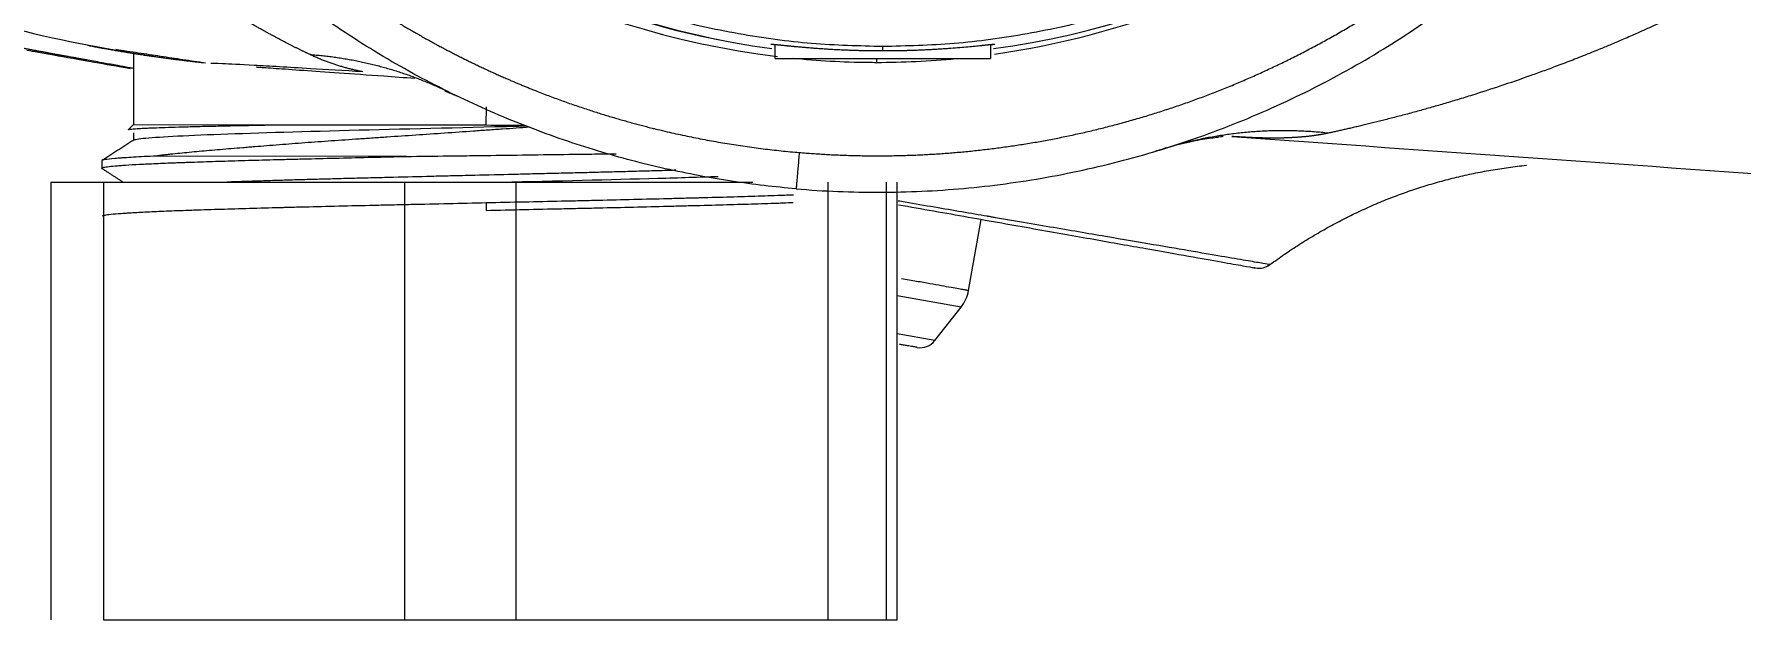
# Model space of a CAD drawing. Header units: millimetres. Extents: x 15137 to 17513, y -10160 to -6800.
# Drawn here: x 16993.61 to 17039.56, y -8850.54 to -8834.75 of the extents above; entities that cross this region are included whole.
import ezdxf

# ---------------------------------------------------------------- set-up
doc = ezdxf.new("R2010")
doc.units = ezdxf.units.MM
doc.styles.add('ARIAL', font='arial.ttf')
doc.dimstyles.get("Standard").update_dxf_attribs({"dimtxt": 15, "dimasz": 15, "dimexe": 0.18, "dimexo": 0.0625, "dimgap": 4, "dimtad": 0, "dimdec": 1, "dimdsep": 46, "dimtxsty": 'ARIAL', "dimcen": 0, "dimclrd": 5, "dimclre": 5, "dimclrt": 5, "dimadec": 0, "dimazin": 0, "dimtfac": 1, "dimtdec": 1, "dimtofl": 0, "dimtmove": 0, "dimatfit": 3, "dimfxl": 1, "dimtolj": 1, "dimtzin": 0, "dimarcsym": 0})

# ---------------------------------------------------------------- blocks, each defined once
blk = doc.blocks.new('*D74')
at = {"color": 5, "lineweight": -2, "transparency": 16777216}
for p, q in [((17098.138, -8779.922), (17098.138, -9016.999)), ((16946.978, -8797.61), (16946.978, -9016.999)), ((16961.978, -9016.819), (16973.665, -9016.819)), ((17083.138, -9016.819), (17071.451, -9016.819))]:
    blk.add_line(p, q, dxfattribs=at)
at = {"color": 5, "transparency": 16777216}
for points in [[(16961.978, -9014.319), (16961.978, -9019.319), (16946.978, -9016.819)], [(17083.138, -9014.319), (17083.138, -9019.319), (17098.138, -9016.819)]]:
    blk.add_solid(points, dxfattribs=at)
at = {"layer": 'Defpoints', "color": 0, "transparency": 16777216}
for p in [(17098.138, -8779.859), (16946.978, -8797.548), (17098.138, -9016.819)]:
    blk.add_point(p, dxfattribs=at)
at = {"color": 5, "transparency": 16777216, "insert": (17022.558, -9016.819), "char_height": 15, "attachment_point": 5, "style": 'ARIAL'}
blk.add_mtext('\\A1;151.2±2.0', dxfattribs=at)

msp = doc.modelspace()

# ---------------------------------------------------------------- linework, layer by layer
at = {"linetype": 'Continuous', "lineweight": 18}
for p, q in [((16996.288, -8835.237), (16996.286, -8837.192)), ((17013.563, -8835.414), (17013.563, -8835.049)), ((17019.363, -8835.049), (17019.363, -8835.414)), ((17013.563, -8835.414), (17019.363, -8835.414)), ((16996.286, -8837.192), (16996.151, -8837.327)), ((16996.286, -8837.192), (17000.202, -8837.196)), ((17003.633, -8838.05), (16996.821, -8838.043)), ((16995.434, -8838.167), (16995.434, -8838.365)), ((17033.784, -8838.285), (17033.788, -8838.284)), ((16994.056, -8838.742), (16995.479, -8838.742)), ((16994.056, -8838.742), (16994.056, -8850.536)), ((16995.479, -8838.742), (17003.592, -8838.742)), ((17003.592, -8838.742), (17006.591, -8838.742)), ((17006.591, -8838.742), (17012.96, -8838.742)), ((17016.848, -8850.536), (17016.848, -8838.742)), ((17018.772, -8841.664), (17019.113, -8839.744)), ((17017.864, -8843.012), (17018.574, -8842.107)), ((16995.479, -8850.536), (17003.592, -8850.536)), ((17003.592, -8850.536), (17006.591, -8850.536)), ((17006.591, -8850.536), (17014.987, -8850.536)), ((17014.987, -8850.536), (17016.564, -8850.536)), ((17016.564, -8850.536), (17016.847, -8850.536)), ((17016.848, -8850.536), (17016.847, -8850.536))]:
    msp.add_line(p, q, dxfattribs=at)
at = {"linetype": 'Continuous', "lineweight": 13}
for p, q in [((17016.287, -8835.414), (17016.287, -8835.514)), ((17005.785, -8837.202), (17005.786, -8836.712)), ((16995.479, -8838.742), (16995.479, -8850.536)), ((17003.592, -8850.536), (17003.592, -8838.742)), ((17006.591, -8850.536), (17006.591, -8838.742)), ((17014.987, -8850.536), (17014.987, -8838.742)), ((17016.564, -8850.536), (17016.564, -8838.742)), ((17016.847, -8850.536), (17016.847, -8838.742)), ((17005.783, -8839.302), (17005.783, -8839.502)), ((17018.772, -8841.664), (17018.772, -8841.664)), ((17018.574, -8842.107), (17016.848, -8841.801)), ((17017.864, -8843.012), (17016.848, -8842.831))]:
    msp.add_line(p, q, dxfattribs=at)
at = {"linetype": 'Continuous', "lineweight": 18}
for centre, radius, start, end in [((17016.311, -8813.014), 22.5, 97.3129, 263.1377), ((17016.463, -8812.934), 22.407, 277.6472, 82.5862), ((17016.463, -8812.934), 22.407, 97.7259, 262.3359), ((17016.311, -8813.014), 22.5, 278.0671, 331.0578), ((17016.311, -8813.014), 22.5, 264.1724, 269.3876), ((17016.311, -8813.014), 22.5, 269.3876, 269.9386), ((17016.311, -8813.014), 22.5, 269.9386, 275.4034), ((17026.585, -8840.562), 0.5, 259.9386, 306.5557), ((17017.787, -8841.489), 1, 321.8661, 349.9386)]:
    msp.add_arc(centre, radius, start, end, dxfattribs=at)
at = {"linetype": 'Continuous', "lineweight": 13}
msp.add_arc((17016.311, -8813.014), 22.3, 156.0067, 259.274, dxfattribs=at)
at = {"linetype": 'Continuous', "lineweight": 18}
msp.add_ellipse((17017.47, -8842.703), major_axis=(0.087, 0.492), ratio=0.999957, start_param=3.141593, end_param=4.222432, dxfattribs=at)
at = {"linetype": 'Continuous', "lineweight": 13}
for points in [[(17016.463, -8835.089), (16995.749, -8835.089), (16994.358, -8814.421), (16992.967, -8793.754), (17013.495, -8790.978)], [(17019.432, -8790.978), (17039.959, -8793.754), (17038.568, -8814.421), (17037.177, -8835.089), (17016.463, -8835.089)]]:
    msp.add_rational_spline(points, [1, 0.730460954689, 1, 0.730460954689, 1], degree=2, knots=[0, 0, 0, 0.5, 0.5, 1, 1, 1], dxfattribs=at)
at = {"linetype": 'Continuous', "lineweight": 18}
for points, degree, knots in [([(17014.211, -8837.943), (17015.705, -8838.069), (17017.183, -8838.017), (17018.687, -8837.964), (17020.196, -8837.727), (17021.719, -8837.487), (17023.205, -8837.061), (17024.694, -8836.634), (17026.119, -8836.026), (17027.536, -8835.422), (17028.89, -8834.634), (17030.227, -8833.855), (17031.44, -8832.934), (17032.637, -8832.023), (17033.719, -8830.975), (17034.787, -8829.938), (17035.725, -8828.783), (17036.659, -8827.631), (17037.459, -8826.36), (17038.262, -8825.081), (17038.91, -8823.71), (17039.565, -8822.325), (17040.046, -8820.875), (17040.535, -8819.402), (17041.134, -8816.382), (17041.244, -8814.832), (17041.352, -8813.306), (17041.274, -8811.771), (17041.198, -8810.253), (17040.941, -8808.76), (17040.685, -8807.274), (17040.256, -8805.847)], 2, [0, 0, 0, 0.0625, 0.0625, 0.125, 0.125, 0.1875, 0.1875, 0.25, 0.25, 0.3125, 0.3125, 0.375, 0.375, 0.4375, 0.4375, 0.5, 0.5, 0.5625, 0.5625, 0.625, 0.625, 0.6875, 0.6875, 0.75, 0.8125, 0.8125, 0.875, 0.875, 0.9375, 0.9375, 1, 1, 1]), ([(17014.125, -8838.921), (17013.555, -8838.873), (17012.976, -8838.806), (17011.802, -8838.626), (17011.206, -8838.515), (17010.002, -8838.244), (17009.394, -8838.085), (17008.17, -8837.714), (17007.554, -8837.503), (17006.319, -8837.026), (17005.7, -8836.759), (17004.464, -8836.168), (17003.848, -8835.843), (17002.625, -8835.131), (17002.018, -8834.745), (17000.821, -8833.908), (17000.231, -8833.458), (16999.075, -8832.494), (16998.509, -8831.979), (16997.41, -8830.884), (16996.877, -8830.304), (16995.853, -8829.079), (16995.362, -8828.435), (16994.431, -8827.082), (16993.991, -8826.375), (16993.172, -8824.9), (16992.793, -8824.133), (16992.105, -8822.543), (16991.796, -8821.72), (16991.259, -8820.026), (16991.03, -8819.154), (16990.662, -8817.368), (16990.523, -8816.454), (16990.433, -8815.525)], 3, [0, 0, 0, 0, 0.0625, 0.0625, 0.125, 0.125, 0.1875, 0.1875, 0.25, 0.25, 0.3125, 0.3125, 0.375, 0.375, 0.4375, 0.4375, 0.5, 0.5, 0.5625, 0.5625, 0.625, 0.625, 0.6875, 0.6875, 0.75, 0.75, 0.8125, 0.8125, 0.875, 0.875, 0.9375, 0.9375, 1, 1, 1, 1]), ([(17014.125, -8838.922), (17014.875, -8838.985), (17015.629, -8839.016), (17017.135, -8839.011), (17017.888, -8838.977), (17019.388, -8838.842), (17020.136, -8838.742), (17021.618, -8838.477), (17022.354, -8838.312), (17023.809, -8837.92), (17024.527, -8837.692), (17025.942, -8837.175), (17026.638, -8836.886), (17028.003, -8836.248), (17028.671, -8835.9), (17029.975, -8835.146), (17030.611, -8834.741), (17031.845, -8833.877), (17032.443, -8833.418), (17033.597, -8832.45), (17034.153, -8831.941), (17035.219, -8830.876), (17035.728, -8830.321), (17036.698, -8829.168), (17037.157, -8828.571), (17038.023, -8827.338), (17038.429, -8826.703), (17039.184, -8825.4), (17039.533, -8824.732), (17040.173, -8823.368), (17040.463, -8822.672), (17040.981, -8821.258), (17041.21, -8820.54), (17041.407, -8819.813)], 3, [0, 0, 0, 0, 0.0625, 0.0625, 0.125, 0.125, 0.1875, 0.1875, 0.25, 0.25, 0.3125, 0.3125, 0.375, 0.375, 0.4375, 0.4375, 0.5, 0.5, 0.5625, 0.5625, 0.625, 0.625, 0.6875, 0.6875, 0.75, 0.75, 0.8125, 0.8125, 0.875, 0.875, 0.9375, 0.9375, 1, 1, 1, 1]), ([(16979.033, -8827.764), (16980.608, -8828.988), (16983.727, -8831.045), (16988.529, -8833.275), (16992.911, -8834.648), (16995.673, -8835.184), (16996.951, -8835.366)], 3, [0, 0, 0, 0, 0.301535, 0.570544, 0.803829, 1, 1, 1, 1]), ([(16996.286, -8835.679), (16996.246, -8835.672), (16996.101, -8835.646), (16995.828, -8835.596), (16995.452, -8835.528), (16995.171, -8835.477), (16994.993, -8835.445), (16994.932, -8835.434), (16994.871, -8835.423), (16994.812, -8835.412), (16994.753, -8835.402), (16994.695, -8835.391), (16994.638, -8835.381), (16994.582, -8835.37), (16994.527, -8835.36), (16994.472, -8835.35), (16994.419, -8835.341), (16994.366, -8835.331), (16994.314, -8835.322), (16994.263, -8835.312), (16994.213, -8835.303), (16994.164, -8835.294), (16994.116, -8835.285), (16994.068, -8835.276), (16994.022, -8835.268), (16993.976, -8835.26), (16993.932, -8835.251), (16993.888, -8835.243), (16993.845, -8835.235), (16993.803, -8835.228), (16993.761, -8835.22), (16993.721, -8835.212), (16993.682, -8835.205), (16993.643, -8835.198), (16993.605, -8835.191), (16993.569, -8835.184), (16993.533, -8835.178), (16993.498, -8835.171), (16993.464, -8835.165), (16993.43, -8835.158), (16993.398, -8835.152), (16993.367, -8835.146), (16993.336, -8835.141), (16993.306, -8835.135), (16993.278, -8835.13), (16993.259, -8835.126), (16993.25, -8835.124)], 3, [0, 0, 0, 0, 0.027605, 0.099751, 0.19312, 0.307729, 0.325201, 0.342664, 0.360119, 0.377566, 0.395004, 0.412434, 0.429856, 0.447269, 0.464674, 0.48207, 0.499457, 0.516837, 0.534207, 0.551569, 0.568922, 0.586267, 0.603604, 0.620932, 0.638251, 0.655562, 0.672865, 0.690159, 0.707444, 0.724721, 0.74199, 0.75925, 0.776501, 0.793744, 0.810979, 0.828205, 0.845422, 0.862631, 0.879832, 0.897024, 0.914207, 0.931383, 0.948549, 0.965708, 0.982858, 1, 1, 1, 1]), ([(16993.41, -8835.184), (16993.775, -8835.249), (16994.393, -8835.358), (16995.531, -8835.56), (16995.85, -8835.617), (16996.194, -8835.678)], 3, [0, 0, 0, 0, 0.744322, 0.744322, 1, 1, 1, 1]), ([(16996.152, -8835.25), (16996.071, -8835.237), (16995.996, -8835.225), (16995.856, -8835.201), (16995.792, -8835.19), (16995.704, -8835.175), (16995.675, -8835.17), (16995.635, -8835.163), (16995.622, -8835.161), (16995.597, -8835.156), (16995.585, -8835.154), (16995.478, -8835.135), (16995.407, -8835.122), (16995.312, -8835.105), (16995.288, -8835.1), (16995.288, -8835.1), (16995.288, -8835.1), (16995.288, -8835.1)], 3, [0, 0, 0, 0, 0.142314, 0.142314, 0.284485, 0.284485, 0.355571, 0.355571, 0.391114, 0.391114, 0.426657, 0.426657, 0.711, 0.711, 0.995343, 0.995343, 1, 1, 1, 1]), ([(17013.448, -8835.025), (17013.448, -8835.025), (17013.448, -8835.025), (17013.448, -8835.025), (17013.449, -8835.025), (17013.449, -8835.025), (17013.45, -8835.024), (17013.452, -8835.024), (17013.453, -8835.024), (17013.455, -8835.024), (17013.457, -8835.024), (17013.459, -8835.024), (17013.461, -8835.024), (17013.464, -8835.024), (17013.466, -8835.024), (17013.469, -8835.025), (17013.473, -8835.025), (17013.476, -8835.025), (17013.48, -8835.025), (17013.484, -8835.025), (17013.488, -8835.026), (17013.492, -8835.026), (17013.497, -8835.026), (17013.502, -8835.027), (17013.507, -8835.027), (17013.512, -8835.028), (17013.518, -8835.028), (17013.523, -8835.029), (17013.529, -8835.029), (17013.535, -8835.03), (17013.548, -8835.031), (17013.568, -8835.033), (17013.597, -8835.035), (17013.628, -8835.039), (17013.661, -8835.042), (17013.695, -8835.045), (17013.73, -8835.049), (17013.768, -8835.053), (17013.81, -8835.057), (17013.849, -8835.061), (17013.884, -8835.064), (17013.914, -8835.067), (17013.944, -8835.07), (17013.976, -8835.073), (17014.009, -8835.077), (17014.042, -8835.08), (17014.077, -8835.083), (17014.113, -8835.086), (17014.149, -8835.09), (17014.187, -8835.093), (17014.226, -8835.097), (17014.265, -8835.1), (17014.306, -8835.104), (17014.348, -8835.107), (17014.39, -8835.111), (17014.434, -8835.115), (17014.484, -8835.119), (17014.54, -8835.123), (17014.605, -8835.128), (17014.671, -8835.133), (17014.74, -8835.138), (17014.811, -8835.143), (17014.885, -8835.148), (17014.976, -8835.154), (17015.085, -8835.16), (17015.212, -8835.167), (17015.338, -8835.173), (17015.44, -8835.178), (17015.518, -8835.181), (17015.573, -8835.183), (17015.627, -8835.185), (17015.681, -8835.187), (17015.736, -8835.188), (17015.791, -8835.19), (17015.846, -8835.191), (17015.901, -8835.193), (17015.956, -8835.194), (17016.012, -8835.195), (17016.068, -8835.196), (17016.124, -8835.197), (17016.18, -8835.198), (17016.236, -8835.198), (17016.293, -8835.199), (17016.349, -8835.199), (17016.406, -8835.199), (17016.444, -8835.199), (17016.463, -8835.199)], 3, [0, 0, 0, 0, 0.005674, 0.011333, 0.016979, 0.022611, 0.02823, 0.033837, 0.039431, 0.045013, 0.050584, 0.056144, 0.061693, 0.067233, 0.072762, 0.078283, 0.083794, 0.089298, 0.094793, 0.100281, 0.105762, 0.111236, 0.116704, 0.122167, 0.127624, 0.133077, 0.138525, 0.14397, 0.149411, 0.154849, 0.160285, 0.181359, 0.201964, 0.222123, 0.241862, 0.258656, 0.276147, 0.294349, 0.313274, 0.332931, 0.344963, 0.356994, 0.369029, 0.381073, 0.393131, 0.405209, 0.417311, 0.429442, 0.441607, 0.45381, 0.466058, 0.478354, 0.490703, 0.50311, 0.515579, 0.528116, 0.540723, 0.557928, 0.575332, 0.59295, 0.610797, 0.628885, 0.647228, 0.665838, 0.69652, 0.726394, 0.755519, 0.78396, 0.796044, 0.808096, 0.820121, 0.832122, 0.844104, 0.856071, 0.868026, 0.879975, 0.891921, 0.903869, 0.915822, 0.927785, 0.939762, 0.951757, 0.963774, 0.975818, 0.987892, 1, 1, 1, 1]), ([(17013.713, -8835.044), (17013.713, -8835.044), (17013.763, -8835.054), (17013.843, -8835.065), (17013.957, -8835.071)], 3, [0, 0, 0, 0, 0.000008, 1, 1, 1, 1]), ([(17016.463, -8835.199), (17016.472, -8835.199), (17016.49, -8835.199), (17016.517, -8835.199), (17016.545, -8835.199), (17016.572, -8835.199), (17016.599, -8835.199), (17016.626, -8835.199), (17016.653, -8835.198), (17016.68, -8835.198), (17016.706, -8835.198), (17016.733, -8835.198), (17016.76, -8835.197), (17016.817, -8835.197), (17016.901, -8835.195), (17016.989, -8835.193), (17017.05, -8835.192), (17017.089, -8835.191), (17017.129, -8835.19), (17017.171, -8835.189), (17017.216, -8835.187), (17017.273, -8835.186), (17017.342, -8835.183), (17017.421, -8835.18), (17017.499, -8835.177), (17017.576, -8835.174), (17017.652, -8835.17), (17017.727, -8835.166), (17017.802, -8835.162), (17017.875, -8835.158), (17017.947, -8835.154), (17018.018, -8835.149), (17018.089, -8835.145), (17018.158, -8835.14), (17018.291, -8835.131), (17018.477, -8835.116), (17018.702, -8835.097), (17018.902, -8835.078), (17019.028, -8835.066), (17019.1, -8835.059), (17019.126, -8835.056), (17019.152, -8835.053), (17019.177, -8835.051), (17019.2, -8835.048), (17019.223, -8835.046), (17019.245, -8835.044), (17019.266, -8835.042), (17019.285, -8835.04), (17019.304, -8835.038), (17019.322, -8835.036), (17019.339, -8835.035), (17019.355, -8835.033), (17019.37, -8835.032), (17019.384, -8835.03), (17019.397, -8835.029), (17019.409, -8835.028), (17019.42, -8835.027), (17019.431, -8835.026), (17019.44, -8835.026), (17019.448, -8835.025), (17019.455, -8835.025), (17019.461, -8835.024), (17019.467, -8835.024), (17019.471, -8835.024), (17019.475, -8835.024), (17019.477, -8835.025), (17019.478, -8835.025), (17019.479, -8835.025), (17019.479, -8835.025)], 3, [0, 0, 0, 0, 0.005773, 0.011538, 0.017296, 0.023046, 0.028791, 0.034529, 0.040261, 0.045988, 0.05171, 0.057428, 0.063141, 0.068852, 0.093812, 0.117356, 0.125204, 0.133521, 0.142311, 0.151576, 0.161318, 0.171537, 0.189208, 0.206807, 0.224348, 0.241844, 0.259308, 0.276753, 0.294192, 0.311639, 0.329106, 0.346606, 0.364154, 0.381761, 0.399441, 0.466828, 0.533421, 0.599961, 0.667191, 0.678907, 0.69057, 0.702184, 0.713753, 0.725281, 0.736772, 0.74823, 0.759658, 0.771061, 0.782442, 0.793806, 0.805157, 0.816499, 0.827835, 0.83917, 0.850508, 0.861853, 0.873209, 0.884581, 0.895971, 0.907385, 0.918825, 0.930297, 0.941804, 0.95335, 0.964939, 0.976574, 0.98826, 1, 1, 1, 1]), ([(17017.294, -8835.183), (17017.322, -8835.183), (17017.629, -8835.177), (17017.921, -8835.157), (17018.162, -8835.14), (17018.174, -8835.139)], 3, [0, 0, 0, 0, 0.08453, 0.954884, 1, 1, 1, 1]), ([(17019.479, -8835.025), (17019.479, -8835.026), (17019.479, -8835.026), (17019.478, -8835.026), (17019.478, -8835.026), (17019.477, -8835.027), (17019.476, -8835.027), (17019.475, -8835.028), (17019.473, -8835.028), (17019.472, -8835.029), (17019.47, -8835.029), (17019.468, -8835.03), (17019.465, -8835.03), (17019.463, -8835.031), (17019.46, -8835.032), (17019.457, -8835.032), (17019.454, -8835.033), (17019.45, -8835.034), (17019.446, -8835.035), (17019.442, -8835.035), (17019.438, -8835.036), (17019.434, -8835.037), (17019.429, -8835.038), (17019.425, -8835.039), (17019.42, -8835.04), (17019.414, -8835.041), (17019.409, -8835.042), (17019.403, -8835.043), (17019.397, -8835.044), (17019.391, -8835.045), (17019.387, -8835.046), (17019.385, -8835.046), (17019.385, -8835.046)], 3, [0, 0, 0, 0, 0.035377, 0.070665, 0.105869, 0.140989, 0.17603, 0.210992, 0.24588, 0.280696, 0.315442, 0.350121, 0.384736, 0.419289, 0.453783, 0.488221, 0.522606, 0.55694, 0.591226, 0.625468, 0.659667, 0.693826, 0.727949, 0.762038, 0.796096, 0.830126, 0.86413, 0.898112, 0.932075, 0.96602, 0.999952, 1, 1, 1, 1]), ([(16998.372, -8835.534), (16998.385, -8835.531), (16998.597, -8835.537), (16999.438, -8835.58), (17000.803, -8835.66), (17001.941, -8835.729), (17002.458, -8835.76)], 3, [0, 0, 0, 0, 0.267814, 0.534625, 0.808892, 1, 1, 1, 1]), ([(17003.864, -8835.95), (17003.574, -8835.929), (17002.832, -8835.877), (17001.781, -8835.802), (17000.795, -8835.732), (17000.052, -8835.679), (16999.714, -8835.655), (16999.608, -8835.648), (16999.589, -8835.646)], 3, [0, 0, 0, 0, 0.114262, 0.304185, 0.494022, 0.70149, 0.929749, 1, 1, 1, 1]), ([(16996.149, -8837.328), (16996.149, -8837.328), (16996.15, -8837.327), (16996.152, -8837.326), (16996.159, -8837.323), (16996.171, -8837.32), (16996.202, -8837.315), (16996.264, -8837.307), (16996.364, -8837.3), (16996.484, -8837.292), (16996.554, -8837.289), (16996.654, -8837.284), (16996.675, -8837.283), (16996.717, -8837.281), (16996.739, -8837.28), (16996.806, -8837.277), (16996.854, -8837.276), (16997.002, -8837.27), (16997.217, -8837.262), (16997.592, -8837.251), (16997.876, -8837.244), (16998.103, -8837.238), (16998.18, -8837.237), (16998.3, -8837.234), (16998.341, -8837.233), (16998.423, -8837.231), (16998.63, -8837.227), (16998.848, -8837.222), (16999.211, -8837.215), (16999.588, -8837.207), (16999.993, -8837.2), (17000.202, -8837.196)], 3, [0, 0, 0, 0, 0.008859, 0.008859, 0.029947, 0.072123, 0.072123, 0.156476, 0.240828, 0.240828, 0.325181, 0.325181, 0.346269, 0.346269, 0.367357, 0.367357, 0.409533, 0.409533, 0.493885, 0.578238, 0.66259, 0.66259, 0.704767, 0.704767, 0.725855, 0.725855, 0.746943, 0.831295, 0.831295, 0.915648, 1, 1, 1, 1]), ([(16996.293, -8837.608), (16996.306, -8837.599), (16996.476, -8837.553), (16997.791, -8837.469), (17001.403, -8837.357), (17004.768, -8837.277), (17006.583, -8837.233), (17006.868, -8837.226)], 3, [0, 0, 0, 0, 0.063544, 0.357328, 0.651112, 0.944896, 1, 1, 1, 1]), ([(17006.946, -8837.264), (17006.707, -8837.28), (17006.467, -8837.297), (17006.095, -8837.323), (17005.965, -8837.332), (17005.769, -8837.345), (17005.703, -8837.35), (17005.572, -8837.359), (17005.245, -8837.382), (17004.92, -8837.405), (17004.402, -8837.441), (17003.886, -8837.477), (17003.374, -8837.512), (17002.993, -8837.538), (17002.802, -8837.551), (17002.612, -8837.564), (17002.486, -8837.572), (17002.423, -8837.577), (17002.108, -8837.598), (17001.861, -8837.615), (17001.376, -8837.65), (17001.137, -8837.667), (17000.669, -8837.702), (17000.439, -8837.72), (16999.987, -8837.755), (16999.766, -8837.773), (16999.495, -8837.795), (16999.441, -8837.799), (16999.334, -8837.808), (16999.175, -8837.821), (16999.021, -8837.833), (16998.717, -8837.859), (16998.325, -8837.892), (16997.962, -8837.925), (16997.612, -8837.958), (16997.444, -8837.975), (16997.242, -8837.996), (16997.202, -8838.001), (16997.123, -8838.009), (16997.084, -8838.014), (16996.968, -8838.027), (16996.893, -8838.035), (16996.82, -8838.044)], 3, [0, 0, 0, 0, 0.062401, 0.062401, 0.095886, 0.095886, 0.112629, 0.112629, 0.129372, 0.196343, 0.196343, 0.263315, 0.330286, 0.330286, 0.363772, 0.380515, 0.380515, 0.397258, 0.397258, 0.464229, 0.464229, 0.5312, 0.5312, 0.598172, 0.598172, 0.665143, 0.665143, 0.681886, 0.681886, 0.698629, 0.732114, 0.732114, 0.799086, 0.866057, 0.866057, 0.933029, 0.933029, 0.949771, 0.949771, 0.966514, 0.966514, 1, 1, 1, 1]), ([(17023.849, -8837.891), (17024.116, -8837.809), (17024.613, -8837.666), (17025.194, -8837.561), (17025.547, -8837.521), (17025.626, -8837.503), (17025.623, -8837.499)], 3, [0, 0, 0, 0, 0.220473, 0.463125, 0.736791, 1, 1, 1, 1]), ([(16995.44, -8838.374), (16995.438, -8838.372), (16995.436, -8838.37), (16995.431, -8838.361), (16995.442, -8838.354), (16995.492, -8838.34), (16995.532, -8838.333), (16995.639, -8838.318), (16995.706, -8838.311), (16995.829, -8838.3), (16995.874, -8838.297), (16995.946, -8838.291), (16995.972, -8838.289), (16996.023, -8838.285), (16996.05, -8838.284), (16996.188, -8838.274), (16996.311, -8838.267), (16996.583, -8838.253), (16996.731, -8838.246), (16997.054, -8838.232), (16997.227, -8838.225), (16997.461, -8838.216), (16997.508, -8838.215), (16997.605, -8838.211), (16997.654, -8838.209), (16997.803, -8838.204), (16997.905, -8838.2), (16998.219, -8838.19), (16998.656, -8838.175), (16999.132, -8838.161), (16999.628, -8838.147), (16999.885, -8838.14), (17000.22, -8838.131), (17000.287, -8838.13), (17000.423, -8838.126), (17000.627, -8838.121), (17000.834, -8838.116), (17001.252, -8838.106), (17001.537, -8838.099), (17002.117, -8838.085), (17002.412, -8838.077), (17003.014, -8838.063), (17003.321, -8838.056), (17003.633, -8838.049)], 3, [0, 0, 0, 0, 0.016038, 0.016038, 0.081635, 0.081635, 0.147233, 0.147233, 0.21283, 0.21283, 0.245629, 0.245629, 0.262029, 0.262029, 0.278428, 0.278428, 0.344025, 0.344025, 0.409623, 0.409623, 0.47522, 0.47522, 0.49162, 0.49162, 0.508019, 0.508019, 0.540818, 0.540818, 0.606415, 0.672013, 0.672013, 0.73761, 0.73761, 0.75401, 0.75401, 0.770409, 0.803208, 0.803208, 0.868805, 0.868805, 0.934403, 0.934403, 1, 1, 1, 1]), ([(16996.821, -8838.043), (16996.594, -8838.054), (16996.393, -8838.064), (16996.134, -8838.08), (16996.054, -8838.085), (16995.963, -8838.091), (16995.945, -8838.092), (16995.91, -8838.095), (16995.859, -8838.099), (16995.813, -8838.102), (16995.668, -8838.115), (16995.58, -8838.125), (16995.464, -8838.146), (16995.434, -8838.156), (16995.434, -8838.167), (16995.434, -8838.167), (16995.434, -8838.167)], 3, [0, 0, 0, 0, 0.249984, 0.249984, 0.374976, 0.374976, 0.406224, 0.406224, 0.437472, 0.499968, 0.499968, 0.749952, 0.749952, 0.999936, 0.999936, 1, 1, 1, 1]), ([(17003.633, -8838.05), (17004.008, -8838.045), (17004.385, -8838.04), (17004.953, -8838.033), (17005.143, -8838.03), (17005.428, -8838.027), (17005.524, -8838.025), (17005.715, -8838.023), (17005.81, -8838.022), (17006.287, -8838.015), (17006.664, -8838.01), (17007.411, -8838), (17007.781, -8837.995), (17008.331, -8837.988), (17008.513, -8837.986), (17008.785, -8837.982), (17008.92, -8837.98), (17009.055, -8837.978), (17009.145, -8837.977), (17009.19, -8837.976), (17009.251, -8837.976), (17009.266, -8837.975), (17009.282, -8837.975)], 3, [0, 0, 0, 0, 0.198275, 0.198275, 0.297413, 0.297413, 0.346981, 0.346981, 0.39655, 0.39655, 0.594825, 0.594825, 0.7931, 0.7931, 0.892238, 0.892238, 0.941806, 0.966591, 0.966591, 0.991375, 0.991375, 1, 1, 1, 1]), ([(17023.809, -8837.901), (17023.82, -8837.898), (17023.846, -8837.892), (17023.888, -8837.882), (17023.933, -8837.87), (17023.977, -8837.858), (17024.006, -8837.849), (17024.021, -8837.844)], 3, [0, 0, 0, 0, 0.151298, 0.361119, 0.572511, 0.785472, 1, 1, 1, 1]), ([(17010.89, -8838.422), (17010.86, -8838.423), (17010.684, -8838.428), (17010.505, -8838.433), (17010.201, -8838.442), (17010.047, -8838.446), (17009.812, -8838.452), (17009.733, -8838.454), (17009.574, -8838.459), (17009.414, -8838.463), (17009.253, -8838.467), (17009.09, -8838.471), (17009.009, -8838.473), (17008.762, -8838.48), (17008.432, -8838.488), (17008.097, -8838.496), (17007.843, -8838.503), (17007.758, -8838.505), (17007.588, -8838.509), (17007.503, -8838.511), (17007.246, -8838.517), (17007.074, -8838.521), (17006.815, -8838.527), (17006.729, -8838.53), (17006.556, -8838.534), (17006.469, -8838.536), (17006.037, -8838.546), (17005.69, -8838.555), (17005.256, -8838.565), (17005.17, -8838.567), (17004.996, -8838.571), (17004.823, -8838.576), (17004.651, -8838.58), (17004.478, -8838.584), (17004.392, -8838.586), (17003.963, -8838.597), (17003.624, -8838.605), (17003.206, -8838.615), (17003.123, -8838.617), (17002.956, -8838.622), (17002.873, -8838.624), (17002.626, -8838.63), (17002.462, -8838.634), (17002.22, -8838.64), (17002.139, -8838.642), (17001.98, -8838.647), (17001.9, -8838.649), (17001.664, -8838.655), (17001.508, -8838.659), (17001.202, -8838.668), (17001.051, -8838.672), (17000.827, -8838.678), (17000.753, -8838.68), (17000.607, -8838.684), (17000.462, -8838.689), (17000.319, -8838.693), (17000.178, -8838.697), (17000.108, -8838.699), (16999.901, -8838.706), (16999.63, -8838.714), (16999.372, -8838.723), (16999.183, -8838.729), (16999.121, -8838.731), (16998.999, -8838.735), (16998.938, -8838.737), (16998.852, -8838.74), (16998.827, -8838.741), (16998.801, -8838.742)], 3, [0, 0, 0, 0, 0.007869, 0.047214, 0.047214, 0.08656, 0.08656, 0.106232, 0.106232, 0.125905, 0.145578, 0.145578, 0.16525, 0.16525, 0.204596, 0.243941, 0.243941, 0.263614, 0.263614, 0.283286, 0.283286, 0.322631, 0.322631, 0.342304, 0.342304, 0.361977, 0.361977, 0.440667, 0.440667, 0.46034, 0.46034, 0.480013, 0.499685, 0.499685, 0.519358, 0.519358, 0.598048, 0.598048, 0.617721, 0.617721, 0.637394, 0.637394, 0.676739, 0.676739, 0.696412, 0.696412, 0.716084, 0.716084, 0.75543, 0.75543, 0.794775, 0.794775, 0.814448, 0.814448, 0.83412, 0.853793, 0.853793, 0.873466, 0.873466, 0.912811, 0.952156, 0.952156, 0.971829, 0.971829, 0.991501, 0.991501, 1, 1, 1, 1]), ([(17006.198, -8838.742), (17007.665, -8838.707), (17009.772, -8838.656), (17011.524, -8838.604), (17012.024, -8838.588)], 3, [0, 0, 0, 0, 0.688979, 1, 1, 1, 1]), ([(17005.783, -8839.302), (17005.442, -8839.31), (17004.762, -8839.325), (17004.089, -8839.341), (17003.67, -8839.35), (17003.587, -8839.352), (17003.42, -8839.356), (17003.172, -8839.361), (17002.927, -8839.367), (17002.443, -8839.378), (17002.125, -8839.385), (17001.503, -8839.4), (17001.198, -8839.407), (17000.749, -8839.418), (17000.602, -8839.422), (17000.419, -8839.427), (17000.382, -8839.428), (17000.309, -8839.43), (17000.201, -8839.433), (17000.094, -8839.436), (16999.742, -8839.445), (16999.471, -8839.453), (16998.95, -8839.468), (16998.701, -8839.475), (16998.343, -8839.487), (16998.226, -8839.49), (16998.055, -8839.496), (16997.999, -8839.498), (16997.888, -8839.501), (16997.833, -8839.503), (16997.562, -8839.512), (16997.36, -8839.52), (16996.986, -8839.535), (16996.813, -8839.543), (16996.495, -8839.559), (16996.35, -8839.567), (16996.188, -8839.576), (16996.141, -8839.579), (16996.095, -8839.582), (16996.066, -8839.584), (16996.051, -8839.585), (16995.979, -8839.59), (16995.926, -8839.594), (16995.779, -8839.605), (16995.697, -8839.612), (16995.566, -8839.627), (16995.516, -8839.635), (16995.466, -8839.647), (16995.454, -8839.651), (16995.443, -8839.656), (16995.44, -8839.658), (16995.438, -8839.659)], 3, [0, 0, 0, 0, 0.063826, 0.127653, 0.127653, 0.143609, 0.143609, 0.159566, 0.191479, 0.191479, 0.255305, 0.255305, 0.319132, 0.319132, 0.351045, 0.351045, 0.359023, 0.359023, 0.367002, 0.382958, 0.382958, 0.446784, 0.446784, 0.510611, 0.510611, 0.542524, 0.542524, 0.558481, 0.558481, 0.574437, 0.574437, 0.638264, 0.638264, 0.70209, 0.70209, 0.765916, 0.765916, 0.781873, 0.789851, 0.789851, 0.797829, 0.797829, 0.829743, 0.829743, 0.893569, 0.893569, 0.957395, 0.957395, 0.989308, 0.989308, 1, 1, 1, 1]), ([(17014.058, -8839.09), (17014.021, -8839.092), (17013.984, -8839.093), (17013.893, -8839.096), (17013.84, -8839.098), (17013.57, -8839.108), (17013.343, -8839.116), (17012.866, -8839.131), (17012.617, -8839.139), (17012.096, -8839.153), (17011.824, -8839.161), (17011.505, -8839.169), (17011.47, -8839.17), (17011.398, -8839.172), (17011.362, -8839.173), (17011.254, -8839.175), (17011.182, -8839.177), (17010.963, -8839.183), (17010.816, -8839.187), (17010.369, -8839.198), (17009.759, -8839.213), (17009.124, -8839.228), (17008.638, -8839.24), (17008.474, -8839.243), (17008.226, -8839.249), (17008.143, -8839.251), (17007.977, -8839.255), (17007.893, -8839.256), (17007.476, -8839.266), (17007.14, -8839.273), (17006.465, -8839.287), (17006.125, -8839.295), (17005.783, -8839.302)], 3, [0, 0, 0, 0, 0.01914, 0.01914, 0.04565, 0.04565, 0.151689, 0.151689, 0.257728, 0.257728, 0.363767, 0.363767, 0.377021, 0.377021, 0.390276, 0.390276, 0.416786, 0.416786, 0.469805, 0.469805, 0.575844, 0.681883, 0.681883, 0.734903, 0.734903, 0.761412, 0.761412, 0.787922, 0.787922, 0.893961, 0.893961, 1, 1, 1, 1]), ([(17005.783, -8839.502), (17006.125, -8839.494), (17006.805, -8839.479), (17007.478, -8839.464), (17007.896, -8839.455), (17007.98, -8839.453), (17008.146, -8839.449), (17008.394, -8839.444), (17008.639, -8839.438), (17009.124, -8839.427), (17009.441, -8839.42), (17010.063, -8839.405), (17010.368, -8839.397), (17010.817, -8839.386), (17010.965, -8839.382), (17011.184, -8839.376), (17011.257, -8839.374), (17011.401, -8839.371), (17011.472, -8839.369), (17011.824, -8839.359), (17012.095, -8839.352), (17012.616, -8839.337), (17012.866, -8839.33), (17013.224, -8839.319), (17013.34, -8839.315), (17013.511, -8839.309), (17013.596, -8839.306), (17013.679, -8839.304), (17013.733, -8839.302), (17013.761, -8839.301), (17013.876, -8839.296), (17013.962, -8839.293), (17014.045, -8839.29)], 3, [0, 0, 0, 0, 0.106293, 0.212585, 0.212585, 0.239158, 0.239158, 0.265731, 0.318878, 0.318878, 0.42517, 0.42517, 0.531463, 0.531463, 0.584609, 0.584609, 0.611182, 0.611182, 0.637755, 0.637755, 0.744048, 0.744048, 0.85034, 0.85034, 0.903486, 0.903486, 0.93006, 0.943346, 0.943346, 0.956633, 0.956633, 1, 1, 1, 1]), ([(17026.871, -8840.962), (17026.848, -8840.958), (17026.789, -8840.948), (17026.598, -8840.915), (17026.465, -8840.893), (17026.125, -8840.834), (17025.916, -8840.799), (17025.425, -8840.715), (17025.141, -8840.666), (17024.499, -8840.556), (17024.14, -8840.495), (17023.351, -8840.36), (17022.921, -8840.286), (17021.991, -8840.127), (17021.491, -8840.042), (17020.695, -8839.905), (17020.421, -8839.858), (17020, -8839.786), (17019.787, -8839.75), (17019.533, -8839.706), (17019.405, -8839.684), (17019.34, -8839.673), (17019.308, -8839.668), (17019.292, -8839.665), (17019.284, -8839.663), (17019.28, -8839.663), (17019.278, -8839.662), (17019.277, -8839.662), (17019.276, -8839.662), (17019.276, -8839.662), (17019.276, -8839.662), (17018.836, -8839.587), (17018.362, -8839.505), (17017.596, -8839.374), (17017.332, -8839.329), (17016.997, -8839.271), (17016.935, -8839.261), (17016.872, -8839.25)], 3, [0, 0, 0, 0, 0.104029, 0.104029, 0.208057, 0.208057, 0.312086, 0.312086, 0.416114, 0.416114, 0.520143, 0.520143, 0.624171, 0.624171, 0.7282, 0.7282, 0.780214, 0.780214, 0.806221, 0.819224, 0.825726, 0.828977, 0.830603, 0.831415, 0.831822, 0.832025, 0.832126, 0.832177, 0.832203, 0.832203, 0.832228, 0.832228, 0.936257, 0.936257, 0.988271, 0.988271, 1, 1, 1, 1])]:
    msp.add_open_spline(points, degree=degree, knots=knots, dxfattribs=at)
at = {"linetype": 'Continuous', "lineweight": 13}
for points, degree, knots in [([(16991.428, -8815.445), (16991.631, -8817.534), (16992.155, -8819.494), (16992.7, -8821.533), (16993.616, -8823.515), (16994.552, -8825.542), (16995.834, -8827.373), (16997.126, -8829.218), (16999.53, -8831.596), (17000.411, -8832.322), (17001.284, -8833.042), (17002.209, -8833.673), (17003.121, -8834.297), (17004.114, -8834.852), (17005.09, -8835.398), (17006.084, -8835.843), (17006.872, -8836.197), (17008.287, -8836.717), (17009.54, -8837.105), (17010.151, -8837.26), (17012.152, -8837.769), (17014.211, -8837.943)], 2, [0, 0, 0, 0.125, 0.125, 0.25, 0.25, 0.375, 0.375, 0.5, 0.5625, 0.5625, 0.625, 0.625, 0.6875, 0.6875, 0.75, 0.75, 0.8, 0.8375, 0.875, 0.875, 1, 1, 1]), ([(17001.042, -8835.303), (17001.032, -8835.299), (17001.012, -8835.29), (17000.981, -8835.275), (17000.95, -8835.261), (17000.919, -8835.246), (17000.888, -8835.231), (17000.856, -8835.216), (17000.824, -8835.201), (17000.791, -8835.185), (17000.759, -8835.169), (17000.725, -8835.153), (17000.692, -8835.136), (17000.658, -8835.119), (17000.624, -8835.102), (17000.589, -8835.085), (17000.554, -8835.067), (17000.519, -8835.049), (17000.483, -8835.031), (17000.447, -8835.013), (17000.411, -8834.994), (17000.374, -8834.975), (17000.336, -8834.955), (17000.299, -8834.936), (17000.261, -8834.916), (17000.222, -8834.895), (17000.183, -8834.875), (17000.144, -8834.854), (17000.105, -8834.833), (17000.064, -8834.811), (17000.024, -8834.789), (16999.983, -8834.767), (16999.942, -8834.744), (16999.9, -8834.721), (16999.858, -8834.698), (16999.815, -8834.675), (16999.772, -8834.651), (16999.729, -8834.626), (16999.685, -8834.602), (16999.64, -8834.577), (16999.595, -8834.551), (16999.55, -8834.526), (16999.504, -8834.5), (16999.458, -8834.473), (16999.411, -8834.447), (16999.364, -8834.419), (16999.317, -8834.392), (16999.268, -8834.364), (16999.22, -8834.336), (16999.171, -8834.307), (16999.121, -8834.278), (16999.071, -8834.248), (16999.021, -8834.219), (16998.969, -8834.188), (16998.918, -8834.158), (16998.866, -8834.127), (16998.813, -8834.095), (16998.76, -8834.063), (16998.706, -8834.031), (16998.64, -8833.991), (16998.561, -8833.943), (16998.471, -8833.888), (16998.379, -8833.831), (16998.288, -8833.774), (16998.196, -8833.716), (16998.104, -8833.658), (16998.012, -8833.598), (16997.919, -8833.539), (16997.827, -8833.478), (16997.734, -8833.417), (16997.64, -8833.355), (16997.547, -8833.293), (16997.453, -8833.23), (16997.36, -8833.166), (16997.266, -8833.102), (16997.171, -8833.037), (16997.077, -8832.971), (16996.982, -8832.905), (16996.887, -8832.838), (16996.792, -8832.77), (16996.697, -8832.702), (16996.601, -8832.633), (16996.506, -8832.564), (16996.41, -8832.494), (16996.314, -8832.424), (16996.218, -8832.353), (16996.122, -8832.281), (16996.025, -8832.209), (16995.928, -8832.136), (16995.832, -8832.063), (16995.767, -8832.013), (16995.735, -8831.989)], 3, [0, 0, 0, 0, 0.007349, 0.01474, 0.022173, 0.029648, 0.037166, 0.044725, 0.052327, 0.059971, 0.067658, 0.075387, 0.083159, 0.090973, 0.098829, 0.106728, 0.11467, 0.122655, 0.130682, 0.138753, 0.146866, 0.155023, 0.163222, 0.171464, 0.17975, 0.188079, 0.196451, 0.204867, 0.213326, 0.221828, 0.230375, 0.238964, 0.247598, 0.256275, 0.264996, 0.273761, 0.28257, 0.291424, 0.300321, 0.309263, 0.318248, 0.327279, 0.336353, 0.345473, 0.354637, 0.363845, 0.373099, 0.382397, 0.391741, 0.401129, 0.410563, 0.420042, 0.429566, 0.439135, 0.448751, 0.458412, 0.468118, 0.477871, 0.487669, 0.497513, 0.513922, 0.530318, 0.546701, 0.563073, 0.579431, 0.595777, 0.612111, 0.628431, 0.644738, 0.661033, 0.677314, 0.693581, 0.709836, 0.726076, 0.742303, 0.758517, 0.774716, 0.790901, 0.807073, 0.82323, 0.839373, 0.855502, 0.871616, 0.887716, 0.903801, 0.919871, 0.935927, 0.951968, 0.967994, 0.984004, 1, 1, 1, 1]), ([(17040.569, -8832.796), (17040.543, -8832.811), (17040.489, -8832.842), (17040.409, -8832.888), (17040.327, -8832.935), (17040.245, -8832.982), (17040.161, -8833.03), (17040.077, -8833.077), (17039.992, -8833.125), (17039.905, -8833.173), (17039.818, -8833.222), (17039.729, -8833.27), (17039.64, -8833.319), (17039.55, -8833.368), (17039.458, -8833.417), (17039.366, -8833.467), (17039.273, -8833.517), (17039.178, -8833.566), (17039.083, -8833.616), (17038.987, -8833.667), (17038.818, -8833.754), (17038.552, -8833.89), (17038.166, -8834.082), (17037.711, -8834.302), (17037.242, -8834.52), (17036.798, -8834.719), (17036.419, -8834.885), (17036.086, -8835.027), (17035.798, -8835.146), (17035.47, -8835.28), (17035.097, -8835.428), (17034.674, -8835.59), (17034.281, -8835.737), (17033.748, -8835.929), (17033.098, -8836.153), (17032.442, -8836.364), (17031.937, -8836.52), (17031.557, -8836.633), (17031.199, -8836.736), (17030.845, -8836.835), (17030.497, -8836.93), (17030.154, -8837.019), (17029.835, -8837.1), (17029.61, -8837.156), (17029.466, -8837.19), (17029.396, -8837.207), (17029.327, -8837.224), (17029.26, -8837.24), (17029.193, -8837.255), (17029.128, -8837.271), (17029.065, -8837.285), (17029.003, -8837.3), (17028.942, -8837.314), (17028.882, -8837.327), (17028.823, -8837.34), (17028.766, -8837.353), (17028.711, -8837.366), (17028.656, -8837.378), (17028.603, -8837.39), (17028.551, -8837.401), (17028.501, -8837.412), (17028.468, -8837.419), (17028.452, -8837.423)], 3, [0, 0, 0, 0, 0.006075, 0.012221, 0.01844, 0.024731, 0.031093, 0.037528, 0.044035, 0.050614, 0.057266, 0.063989, 0.070784, 0.077652, 0.084591, 0.091603, 0.098686, 0.105842, 0.11307, 0.12037, 0.127742, 0.15165, 0.180867, 0.215393, 0.255228, 0.287542, 0.316405, 0.341817, 0.363778, 0.382288, 0.417074, 0.449737, 0.480278, 0.508695, 0.57447, 0.634141, 0.66714, 0.698816, 0.729173, 0.758215, 0.79061, 0.82176, 0.851675, 0.880366, 0.887491, 0.894559, 0.901569, 0.908523, 0.915419, 0.922258, 0.929041, 0.935767, 0.942438, 0.949053, 0.955612, 0.962117, 0.968566, 0.974961, 0.981301, 0.987588, 0.993821, 1, 1, 1, 1]), ([(17002.439, -8835.765), (17002.43, -8835.763), (17002.405, -8835.758), (17002.363, -8835.749), (17002.315, -8835.738), (17002.266, -8835.727), (17002.216, -8835.716), (17002.167, -8835.704), (17002.117, -8835.691), (17002.067, -8835.679), (17002.017, -8835.665), (17001.966, -8835.651), (17001.916, -8835.637), (17001.865, -8835.622), (17001.814, -8835.607), (17001.762, -8835.591), (17001.711, -8835.575), (17001.659, -8835.558), (17001.608, -8835.54), (17001.556, -8835.522), (17001.505, -8835.503), (17001.453, -8835.484), (17001.401, -8835.464), (17001.349, -8835.443), (17001.298, -8835.421), (17001.246, -8835.399), (17001.195, -8835.376), (17001.144, -8835.353), (17001.092, -8835.329), (17001.059, -8835.312), (17001.042, -8835.303)], 3, [0, 0, 0, 0, 0.016481, 0.046507, 0.077015, 0.108007, 0.139485, 0.171448, 0.2039, 0.236839, 0.270269, 0.304189, 0.338601, 0.373506, 0.408905, 0.444799, 0.48119, 0.518078, 0.555465, 0.593352, 0.63174, 0.670631, 0.710025, 0.749924, 0.79033, 0.831243, 0.872665, 0.914598, 0.957042, 1, 1, 1, 1]), ([(17000.202, -8837.196), (17000.604, -8837.197), (17001.029, -8837.197), (17001.916, -8837.198), (17002.377, -8837.199), (17003.323, -8837.2), (17003.808, -8837.2), (17004.791, -8837.201), (17005.288, -8837.202), (17005.785, -8837.202)], 3, [0, 0, 0, 0, 0.25, 0.25, 0.5, 0.5, 0.75, 0.75, 1, 1, 1, 1]), ([(17005.785, -8837.202), (17006.117, -8837.203), (17006.449, -8837.203), (17006.791, -8837.203), (17006.803, -8837.203), (17006.815, -8837.204)], 3, [0, 0, 0, 0, 0.964466, 0.964466, 1, 1, 1, 1]), ([(17028.452, -8837.423), (17028.442, -8837.425), (17028.424, -8837.429), (17028.395, -8837.434), (17028.367, -8837.44), (17028.338, -8837.446), (17028.31, -8837.451), (17028.281, -8837.456), (17028.252, -8837.461), (17028.222, -8837.466), (17028.193, -8837.471), (17028.163, -8837.476), (17028.133, -8837.48), (17028.103, -8837.485), (17028.073, -8837.489), (17028.043, -8837.493), (17028.013, -8837.497), (17027.982, -8837.501), (17027.951, -8837.504), (17027.92, -8837.508), (17027.889, -8837.511), (17027.857, -8837.515), (17027.826, -8837.518), (17027.794, -8837.521), (17027.762, -8837.524), (17027.73, -8837.526), (17027.698, -8837.529), (17027.666, -8837.532), (17027.633, -8837.534), (17027.6, -8837.536), (17027.567, -8837.538), (17027.534, -8837.54), (17027.501, -8837.542), (17027.467, -8837.544), (17027.434, -8837.545), (17027.4, -8837.547), (17027.366, -8837.548), (17027.332, -8837.55), (17027.297, -8837.551), (17027.263, -8837.552), (17027.228, -8837.553), (17027.193, -8837.553), (17027.158, -8837.554), (17027.123, -8837.555), (17027.088, -8837.555), (17027.052, -8837.555), (17027.016, -8837.555), (17026.981, -8837.556), (17026.944, -8837.555), (17026.908, -8837.555), (17026.872, -8837.555), (17026.835, -8837.555), (17026.798, -8837.554), (17026.761, -8837.554), (17026.724, -8837.553), (17026.687, -8837.552), (17026.649, -8837.551), (17026.612, -8837.55), (17026.574, -8837.549), (17026.536, -8837.548), (17026.497, -8837.547), (17026.459, -8837.545), (17026.42, -8837.544), (17026.382, -8837.542), (17026.343, -8837.54), (17026.304, -8837.538), (17026.264, -8837.536), (17026.225, -8837.534), (17026.185, -8837.532), (17026.146, -8837.53), (17026.106, -8837.528), (17026.065, -8837.525), (17026.025, -8837.523), (17025.984, -8837.52), (17025.944, -8837.518), (17025.903, -8837.515), (17025.876, -8837.513), (17025.862, -8837.512)], 3, [0, 0, 0, 0, 0.013789, 0.027563, 0.041321, 0.055063, 0.068789, 0.0825, 0.096196, 0.109877, 0.123543, 0.137193, 0.15083, 0.164452, 0.178059, 0.191652, 0.205231, 0.218796, 0.232348, 0.245885, 0.259409, 0.27292, 0.286418, 0.299903, 0.313374, 0.326833, 0.34028, 0.353714, 0.367135, 0.380545, 0.393942, 0.407328, 0.420702, 0.434065, 0.447416, 0.460756, 0.474085, 0.487402, 0.50071, 0.514006, 0.527293, 0.540568, 0.553834, 0.56709, 0.580336, 0.593573, 0.6068, 0.620017, 0.633226, 0.646425, 0.659616, 0.672798, 0.685971, 0.699136, 0.712293, 0.725442, 0.738583, 0.751716, 0.764841, 0.77796, 0.791071, 0.804175, 0.817272, 0.830362, 0.843446, 0.856524, 0.869595, 0.88266, 0.895719, 0.908773, 0.92182, 0.934863, 0.9479, 0.960932, 0.97396, 0.986982, 1, 1, 1, 1]), ([(17014.211, -8837.943), (17014.206, -8838.007), (17014.2, -8838.072), (17014.189, -8838.198), (17014.184, -8838.26), (17014.174, -8838.378), (17014.169, -8838.435), (17014.16, -8838.541), (17014.155, -8838.591), (17014.147, -8838.681), (17014.144, -8838.722), (17014.137, -8838.793), (17014.135, -8838.823), (17014.13, -8838.872), (17014.128, -8838.891), (17014.126, -8838.916), (17014.125, -8838.922), (17014.125, -8838.922)], 3, [0, 0, 0, 0, 0.125, 0.125, 0.25, 0.25, 0.375, 0.375, 0.5, 0.5, 0.625, 0.625, 0.75, 0.75, 0.875, 0.875, 1, 1, 1, 1])]:
    msp.add_open_spline(points, degree=degree, knots=knots, dxfattribs=at)
at = {"linetype": 'Continuous', "lineweight": 18}
for points, weights, degree in [([(16995.048, -8835.055), (16996.083, -8835.254), (16997.124, -8835.409), (16998.17, -8835.521)], [1.00760197696, 1.01004544346, 1.01307795362, 1.01669950746], 3), ([(17001.042, -8835.303), (17002.356, -8835.401), (17003.62, -8835.743), (17004.794, -8836.323)], [1.01792927677, 1.00201641787, 0.996695972218, 1.00196793981], 3), ([(17016.885, -8839.349), (17026.119, -8840.987), (17026.486, -8841.053)], [0.987655062082, 0.848528419123, 1], 2), ([(17026.486, -8841.053), (17026.497, -8841.054), (17026.497, -8841.054)], [1, 0.994511691587, 0.989382527355], 2), ([(17017.383, -8843.195), (17017.396, -8843.197), (17016.91, -8843.111)], [1, 0.960145999915, 0.950564835628], 2)]:
    msp.add_rational_spline(points, weights, degree=degree, dxfattribs=at)
for points, degree in [([(16995.813, -8835.163), (16998.22, -8835.527)], 1), ([(17004.667, -8836.28), (17004.829, -8836.349), (17005.037, -8836.434)], 2), ([(16996.286, -8837.415), (16996.286, -8837.514), (16996.286, -8837.612)], 2), ([(17025.862, -8837.512), (17036.838, -8838.291), (17047.815, -8839.071), (17058.791, -8839.85)], 3), ([(16996.294, -8837.607), (16995.865, -8837.885), (16995.435, -8838.162)], 2), ([(16995.435, -8838.37), (16995.722, -8838.556), (16996.008, -8838.742)], 2), ([(17026.835, -8840.999), (17029.941, -8838.699), (17033.784, -8838.285)], 2)]:
    msp.add_open_spline(points, degree=degree, dxfattribs=at)
at = {"linetype": 'Continuous', "lineweight": 13}
for points, degree in [([(16996.295, -8835.279), (16996.209, -8835.261), (16996.124, -8835.246), (16996.038, -8835.232)], 3), ([(17016.463, -8835.199), (17016.463, -8835.089)], 1), ([(17026.882, -8840.964), (17026.882, -8840.964), (17026.879, -8840.963), (17026.871, -8840.962)], 3)]:
    msp.add_open_spline(points, degree=degree, dxfattribs=at)
for points, weights, degree in [([(17028.452, -8837.423), (17026.949, -8837.257), (17025.453, -8837.4), (17024.021, -8837.844)], [1.00967460776, 0.996775141931, 0.996775130745, 1.00967457421], 3), ([(17018.772, -8841.664), (17018.754, -8841.661), (17016.963, -8841.343)], [1, 0.938732359623, 0.973674062892], 2)]:
    msp.add_rational_spline(points, weights, degree=degree, dxfattribs=at)

# ---------------------------------------------------------------- dimensions: what is measured, and where the dimension line sits
dim = msp.add_linear_dim(base=(17098.138, -9016.819), p1=(16946.978, -8797.548), p2=(17098.138, -8779.859), dimstyle='Standard', override={"dimtol": 1, "dimtp": 2, "dimtm": 2, "dimtfillclr": 7})
dim.commit()
dim.dimension.update_dxf_attribs({"geometry": '*D74', "text_midpoint": (17022.558, -9016.819)})

doc.saveas('drawing.dxf')
